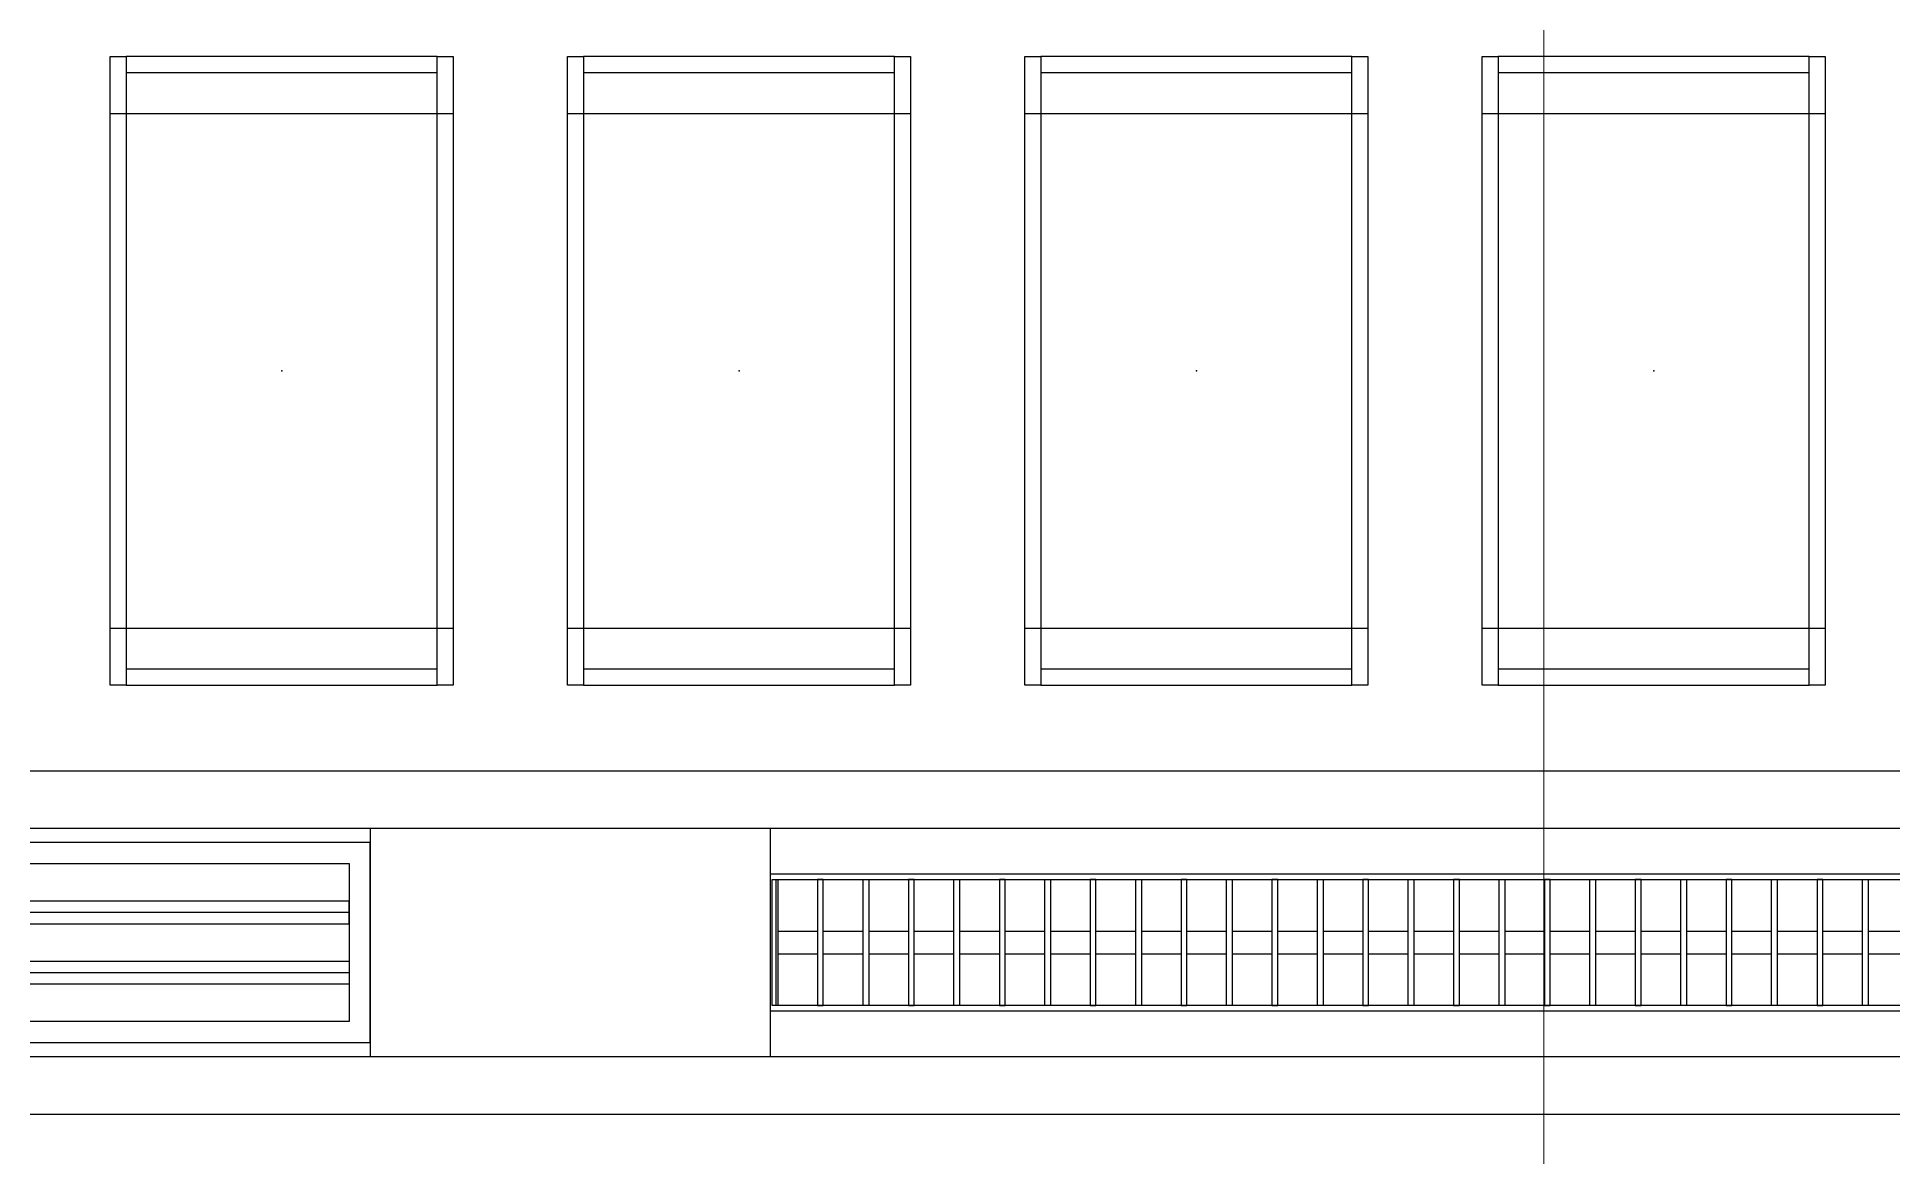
# Model space of a CAD drawing. Header units: millimetres. Extents: x -962357 to -591933, y -35273 to 59420.
# Drawn here: x -659985 to -658362, y 7483 to 8462 of the extents above; entities that cross this region are included whole.
import ezdxf
from ezdxf.enums import TextEntityAlignment as Align

# ---------------------------------------------------------------- set-up
doc = ezdxf.new("R2010")
doc.units = ezdxf.units.MM
for name, color, linetype in [('000 - WIPEOUT', 250, 'Continuous'), ('001 - ASCESSORIES', 251, 'Continuous'), ('A04_TUBE SERIES', 2, 'Continuous'), ('A11_ALU.SOLID SHEET', 2, 'Continuous')]:
    doc.layers.add(name, color=color, linetype=linetype)
for name, color, linetype, lineweight in [('008 - LIGHTING', 1, 'Continuous', 9), ('A-DOOR', 3, 'Continuous', 25), ('A-DOOR-E', 2, 'Continuous', 25), ('A-DOOR-OPNG', 2, 'Continuous', 9), ('G-ANNO-TEXT', 3, 'Continuous', 9)]:
    doc.layers.add(name, color=color, linetype=linetype, lineweight=lineweight)

# ---------------------------------------------------------------- blocks, each defined once
blk = doc.blocks.new('DPA_AC-SG-PI - A1_1200x1300 mm-9660120-4130-01 MULTI-PURPOSE LEVEL - REFLECTED CEILING PLAN')
at = {"layer": 'A-DOOR'}
for p, q in [((-500, 5), (-500, -45)), ((-525, -20), (-475, -20))]:
    blk.add_line(p, q, dxfattribs=at)
for start, end in [(0, 180), (180, 0)]:
    blk.add_arc((-500, -40), 10, start, end, dxfattribs=at)
at = {"layer": 'A-DOOR-E'}
for p, q in [((-575, -11.1), (-556.6, 30)), ((-556.6, 30), (511.6, -447.3)), ((493.3, -488.4), (-575, -11.1)), ((511.6, -447.3), (493.3, -488.4))]:
    blk.add_line(p, q, dxfattribs=at)
at = {"layer": 'A-DOOR-OPNG'}
blk.add_arc((-500, -14.8), 1100, 334.7442, 0, dxfattribs=at)
blk = doc.blocks.new('*U742')
blk.add_point((0, 0))
at = {"layer": 'Defpoints', "color": 250}
blk.add_text('AL.SHEET-HAT-TYPE-C', height=7, rotation=270, dxfattribs=at).set_placement((15, 0), align=Align.BOTTOM_CENTER)
blk.add_wipeout([(0, -100), (350, -100), (350, 100), (0, 100)]).dxf.layer = '000 - WIPEOUT'
at = {"layer": 'A11_ALU.SOLID SHEET', "color": 0}
blk.add_lwpolyline([(0, -100), (350, -100), (350, 100), (0, 100)], close=True, dxfattribs=at)
blk = doc.blocks.new('*U570')
at = {"color": 1}
blk.add_wipeout([(600, -60), (-600, -60), (-600, 60), (600, 60)], dxfattribs=at).dxf.layer = '000 - WIPEOUT'
at = {"layer": '001 - ASCESSORIES', "color": 0}
blk.add_lwpolyline([(600, -60), (-600, -60), (-600, 60), (600, 60)], close=True, dxfattribs=at)
at = {"layer": '001 - ASCESSORIES'}
for points in [[(-593.5, -55), (-598.5, -55), (-598.5, 55), (-593.5, 55)], [(595, -55), (-595, -55), (-595, 55), (595, 55)], [(-558.8, -55), (-553.8, -55), (-553.8, 55), (-558.8, 55)], [(-514, -55), (-519, -55), (-519, 55), (-514, 55)], [(-479.3, -55), (-474.3, -55), (-474.3, 55), (-479.3, 55)], [(-434.6, -55), (-439.6, -55), (-439.6, 55), (-434.6, 55)], [(-399.8, -55), (-394.8, -55), (-394.8, 55), (-399.8, 55)], [(-355.1, -55), (-360.1, -55), (-360.1, 55), (-355.1, 55)], [(-320.4, -55), (-315.4, -55), (-315.4, 55), (-320.4, 55)], [(-275.6, -55), (-280.6, -55), (-280.6, 55), (-275.6, 55)], [(-240.9, -55), (-235.9, -55), (-235.9, 55), (-240.9, 55)], [(-196.2, -55), (-201.2, -55), (-201.2, 55), (-196.2, 55)], [(-161.4, -55), (-156.4, -55), (-156.4, 55), (-161.4, 55)], [(-116.7, -55), (-121.7, -55), (-121.7, 55), (-116.7, 55)], [(-82, -55), (-77, -55), (-77, 55), (-82, 55)], [(-37.2, -55), (-42.2, -55), (-42.2, 55), (-37.2, 55)], [(-2.5, -55), (2.5, -55), (2.5, 55), (-2.5, 55)], [(42.2, -55), (37.2, -55), (37.2, 55), (42.2, 55)], [(77, -55), (82, -55), (82, 55), (77, 55)], [(121.7, -55), (116.7, -55), (116.7, 55), (121.7, 55)], [(156.4, -55), (161.4, -55), (161.4, 55), (156.4, 55)], [(201.2, -55), (196.2, -55), (196.2, 55), (201.2, 55)], [(235.9, -55), (240.9, -55), (240.9, 55), (235.9, 55)], [(280.6, -55), (275.6, -55), (275.6, 55), (280.6, 55)], [(315.4, -55), (320.4, -55), (320.4, 55), (315.4, 55)], [(360.1, -55), (355.1, -55), (355.1, 55), (360.1, 55)], [(394.8, -55), (399.8, -55), (399.8, 55), (394.8, 55)], [(439.6, -55), (434.6, -55), (434.6, 55), (439.6, 55)], [(474.3, -55), (479.3, -55), (479.3, 55), (474.3, 55)], [(519, -55), (514, -55), (514, 55), (519, 55)], [(553.8, -55), (558.8, -55), (558.8, 55), (553.8, 55)], [(598.5, -55), (593.5, -55), (593.5, 55), (598.5, 55)]]:
    blk.add_lwpolyline(points, close=True, dxfattribs=at)
for points in [[(-593.5, 10), (-558.8, 10)], [(-553.8, 10), (-519, 10)], [(-514, 10), (-479.3, 10)], [(-474.3, 10), (-439.6, 10)], [(-434.6, 10), (-399.8, 10)], [(-394.8, 10), (-360.1, 10)], [(-355.1, 10), (-320.4, 10)], [(-315.4, 10), (-280.6, 10)], [(-275.6, 10), (-240.9, 10)], [(-235.9, 10), (-201.2, 10)], [(-196.2, 10), (-161.4, 10)], [(-156.4, 10), (-121.7, 10)], [(-116.7, 10), (-82, 10)], [(-77, 10), (-42.2, 10)], [(-37.2, 10), (-2.5, 10)], [(2.5, 10), (37.2, 10)], [(42.2, 10), (77, 10)], [(82, 10), (116.7, 10)], [(121.7, 10), (156.4, 10)], [(161.4, 10), (196.2, 10)], [(201.2, 10), (235.9, 10)], [(240.9, 10), (275.6, 10)], [(280.6, 10), (315.4, 10)], [(320.4, 10), (355.1, 10)], [(360.1, 10), (394.8, 10)], [(399.8, 10), (434.6, 10)], [(439.6, 10), (474.3, 10)], [(479.3, 10), (514, 10)], [(519, 10), (553.8, 10)], [(558.8, 10), (593.5, 10)], [(-593.5, -10), (-558.8, -10)], [(-553.8, -10), (-519, -10)], [(-514, -10), (-479.3, -10)], [(-474.3, -10), (-439.6, -10)], [(-434.6, -10), (-399.8, -10)], [(-394.8, -10), (-360.1, -10)], [(-355.1, -10), (-320.4, -10)], [(-315.4, -10), (-280.6, -10)], [(-275.6, -10), (-240.9, -10)], [(-235.9, -10), (-201.2, -10)], [(-196.2, -10), (-161.4, -10)], [(-156.4, -10), (-121.7, -10)], [(-116.7, -10), (-82, -10)], [(-77, -10), (-42.2, -10)], [(-37.2, -10), (-2.5, -10)], [(2.5, -10), (37.2, -10)], [(42.2, -10), (77, -10)], [(82, -10), (116.7, -10)], [(121.7, -10), (156.4, -10)], [(161.4, -10), (196.2, -10)], [(201.2, -10), (235.9, -10)], [(240.9, -10), (275.6, -10)], [(280.6, -10), (315.4, -10)], [(320.4, -10), (355.1, -10)], [(360.1, -10), (394.8, -10)], [(399.8, -10), (434.6, -10)], [(439.6, -10), (474.3, -10)], [(479.3, -10), (514, -10)], [(519, -10), (553.8, -10)], [(558.8, -10), (593.5, -10)]]:
    blk.add_lwpolyline(points, dxfattribs=at)
blk = doc.blocks.new('*U526')
at = {"layer": '001 - ASCESSORIES', "color": 0, "linetype": 'ByBlock'}
blk.add_lwpolyline([(800, 87.5), (-800, 87.5), (-800, -87.5), (800, -87.5)], close=True, dxfattribs=at)
at = {"layer": '001 - ASCESSORIES', "linetype": 'ByBlock'}
for points in [[(-781.5, 69), (781.5, 69), (781.5, -69), (-781.5, -69)], [(781.5, 36.3), (-781.5, 36.3), (-781.5, 16.3), (781.5, 16.3)], [(-781.5, -16.3), (781.5, -16.3), (781.5, -36.3), (-781.5, -36.3)]]:
    blk.add_lwpolyline(points, close=True, dxfattribs=at)
for points in [[(781.5, 26.3), (-781.5, 26.3)], [(-781.5, -26.3), (781.5, -26.3)]]:
    blk.add_lwpolyline(points, dxfattribs=at)
blk = doc.blocks.new('*U730')
blk.add_wipeout([(-25, 0), (25, 0), (25, 81755), (-25, 81755)]).dxf.layer = '000 - WIPEOUT'
at = {"layer": 'A04_TUBE SERIES', "color": 0}
blk.add_lwpolyline([(-25, 0), (25, 0), (25, 81755), (-25, 81755)], close=True, dxfattribs=at)
at = {"layer": 'Defpoints', "color": 250, "flags": 1}
blk.add_attdef('EXTR.OVL-LENGTH_', (-33.1, -9), '', height=5, dxfattribs=at)
blk = doc.blocks.new('*U731')
blk.add_wipeout([(-25, 0), (25, 0), (25, 81755), (-25, 81755)]).dxf.layer = '000 - WIPEOUT'
at = {"layer": 'A04_TUBE SERIES', "color": 0}
blk.add_lwpolyline([(-25, 0), (25, 0), (25, 81755), (-25, 81755)], close=True, dxfattribs=at)
at = {"layer": 'Defpoints', "color": 250, "flags": 1}
blk.add_attdef('EXTR.OVL-LENGTH_', (-33.1, -9), '', height=5, dxfattribs=at)
blk = doc.blocks.new('*U616')
for p, q in [((-225.3, -22750), (-225.3, -22450)), ((225, -22450), (225, -22750)), ((-225.3, -23150), (-225.3, -22850)), ((225, -22850), (225, -23150)), ((-225.3, -23550), (-225.3, -23250)), ((225, -23250), (225, -23550)), ((-225.3, -23950), (-225.3, -23650)), ((225, -23650), (225, -23950))]:
    blk.add_line(p, q)
for p in [(0, -22600), (0, -23000), (0, -23400), (0, -23800)]:
    blk.add_point(p)
at = {"layer": 'A11_ALU.SOLID SHEET', "color": 0}
for points in [[(-275, -22450), (275, -22450), (275, -22464), (-275, -22464)], [(-275, -22736), (-261, -22736), (-261, -22464), (-275, -22464)], [(275, -22464), (261, -22464), (261, -22736), (275, -22736)], [(-275, -22736), (275, -22736), (275, -22750), (-275, -22750)], [(-275, -22850), (275, -22850), (275, -22864), (-275, -22864)], [(-275, -23136), (-261, -23136), (-261, -22864), (-275, -22864)], [(275, -22864), (261, -22864), (261, -23136), (275, -23136)], [(-275, -23136), (275, -23136), (275, -23150), (-275, -23150)], [(-275, -23250), (275, -23250), (275, -23264), (-275, -23264)], [(-275, -23536), (-261, -23536), (-261, -23264), (-275, -23264)], [(275, -23264), (261, -23264), (261, -23536), (275, -23536)], [(-275, -23536), (275, -23536), (275, -23550), (-275, -23550)], [(-275, -23650), (275, -23650), (275, -23664), (-275, -23664)], [(-275, -23936), (-261, -23936), (-261, -23664), (-275, -23664)], [(275, -23664), (261, -23664), (261, -23936), (275, -23936)], [(-275, -23936), (275, -23936), (275, -23950), (-275, -23950)]]:
    blk.add_lwpolyline(points, close=True, dxfattribs=at)
blk = doc.blocks.new('*U856')
at = {"layer": 'A11_ALU.SOLID SHEET', "color": 0, "linetype": 'ByBlock', "rotation": 90}
blk.add_blockref('*U616', (62308.5, 4590), dxfattribs=at)
at = {"layer": 'A11_ALU.SOLID SHEET', "color": 1}
blk.add_blockref('*U742', (84986, 4090), dxfattribs=at)
at = {"layer": '008 - LIGHTING'}
for name, p in [('*U526', (84186, 4090)), ('*U570', (85936, 4090))]:
    blk.add_blockref(name, p, dxfattribs=at)
at = {"layer": 'A04_TUBE SERIES', "color": 0, "linetype": 'ByBlock', "rotation": 270}
for name, p in [('*U730', (21303.5, 4215)), ('*U731', (21303.5, 3965))]:
    blk.add_blockref(name, p, dxfattribs=at)

msp = doc.modelspace()

# ---------------------------------------------------------------- block references
at = {"layer": 'A11_ALU.SOLID SHEET', "color": 2}
msp.add_blockref('*U856', (-744680, 3580), dxfattribs=at)

# ---------------------------------------------------------------- next in the draw order: linework, layer by layer
at = {"layer": 'G-ANNO-TEXT', "color": 250}
msp.add_line((-658667.7, 3323.5), (-658667.7, 27759.9), dxfattribs=at)

# ---------------------------------------------------------------- next in the draw order: block references
at = {"layer": 'A-DOOR-E'}
msp.add_blockref('DPA_AC-SG-PI - A1_1200x1300 mm-9660120-4130-01 MULTI-PURPOSE LEVEL - REFLECTED CEILING PLAN', (-657980, 8690), dxfattribs=at)

doc.saveas('drawing.dxf')
